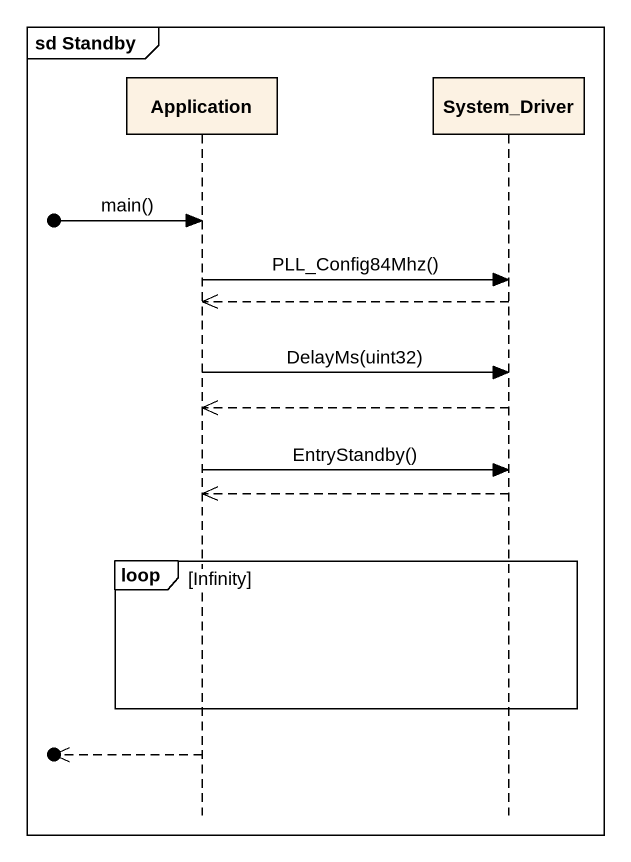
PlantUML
@startuml
mainframe sd Standby
hide footbox
participant Application
participant System_Driver

[o-> Application : main()
Application -> System_Driver : PLL_Config84Mhz()
System_Driver -->> Application
Application -> System_Driver : DelayMs(uint32)
System_Driver -->> Application
Application -> System_Driver : EntryStandby()
System_Driver -->> Application
loop Infinity
end
[o<<-- Application
@enduml
